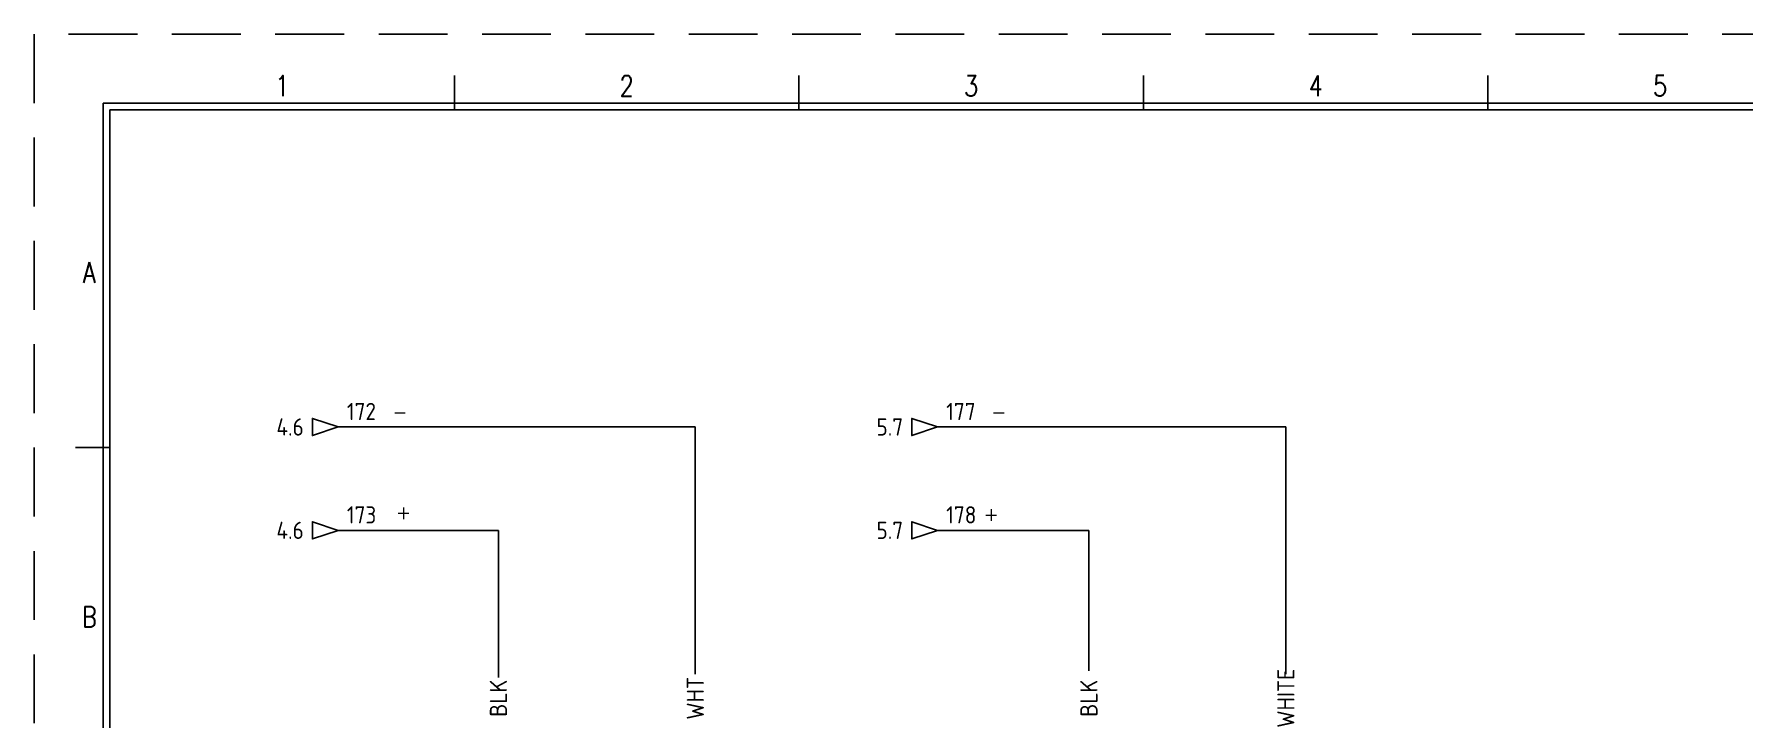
# Model space of a CAD drawing. Header units: millimetres. Extents: x 0 to 420, y 0 to 297.
# Drawn here: x 0 to 248.1, y 197.7 to 297 of the extents above; entities that cross this region are included whole.
import ezdxf
from ezdxf.enums import TextEntityAlignment as Align

# ---------------------------------------------------------------- set-up
doc = ezdxf.new("R2010")
doc.units = ezdxf.units.MM
doc.header["$LTSCALE"] = 10
doc.linetypes.add('DASHEDX2', pattern=[1.5, 1, -0.5])
doc.layers.get('0').update_dxf_attribs({"linetype": 'CONTINUOUS'})
for name, color, linetype in [('BLK_1.0mm^2', 7, 'CONTINUOUS'), ('COMMENT', 4, 'CONTINUOUS'), ('MISC', 7, 'CONTINUOUS'), ('SYMS', 7, 'CONTINUOUS'), ('WHT_1.0mm^2', 7, 'CONTINUOUS'), ('WIREREF_DEST', 52, 'CONTINUOUS'), ('XREF', 7, 'CONTINUOUS'), ('ZUWAKU', 7, 'CONTINUOUS')]:
    doc.layers.add(name, color=color, linetype=linetype)
doc.styles.get("Standard").update_dxf_attribs({"font": 'romans', "width": 0.8, "bigfont": 'extfont'})
doc.styles.add('WD_IEC', font='isocp2.shx', dxfattribs={"width": 0.9, "height": 4, "bigfont": 'extfont2.shx'})

# ---------------------------------------------------------------- blocks, each defined once
blk = doc.blocks.new('VT0_LGENERIC')
at = {"style": 'WD_IEC'}
blk.add_attdef('COLOR', text='', height=2.5, rotation=90, dxfattribs=at).set_placement((0, 0), align=Align.MIDDLE_CENTER)
at = {"style": 'WD_IEC', "flags": 1}
for tag, p, height in [('X2TERM01', (0, 4), 0.16), ('X2_TINY_DOT_DONT_REMOVE', (0, 4), 0.0001), ('X8TERM01', (0, -4), 0.16), ('X8_TINY_DOT_DONT_REMOVE', (0, -4), 0.0001)]:
    blk.add_attdef(tag, p, '', height=height, rotation=90, dxfattribs=at)
blk = doc.blocks.new('HA1D3')
blk.add_lwpolyline([(0, 0), (-3.75, -1.25), (-3.75, 1.25)], close=True)
at = {"style": 'WD_IEC', "flags": 1}
blk.add_attdef('SIGCODE', text='', height=1, dxfattribs=at).set_placement((-2.5, 1.8), align=Align.RIGHT)
at = {"style": 'WD_IEC'}
for tag, p, height, flags in [('WIRENO', (1.25, 1), 2.5, 8), ('X1TERM01', (0, 0), 0.32, 1)]:
    blk.add_attdef(tag, p, '', height=height, dxfattribs=dict(at, flags=flags))
blk.add_attdef('XREF', text='', height=2.5, dxfattribs=at).set_placement((-5, 0), align=Align.MIDDLE_RIGHT)
blk.add_attdef('DESC1', text='', height=2.5, dxfattribs=at).set_placement((1.25, -1), align=Align.TOP_LEFT)
blk = doc.blocks.new('JIS_border_a3(L)')
at = {"layer": 'ZUWAKU', "color": 5, "linetype": 'DASHEDX2'}
for p, q in [((420, 297), (0, 297)), ((0, 297), (0, 0))]:
    blk.add_line(p, q, dxfattribs=at)
at = {"layer": 'ZUWAKU'}
for p, q in [((61, 286), (61, 291)), ((111, 286), (111, 291)), ((161, 286), (161, 291)), ((211, 286), (211, 291)), ((11, 237), (6, 237))]:
    blk.add_line(p, q, dxfattribs=at)
at = {"layer": 'ZUWAKU', "color": 5}
for p, q in [((10, 287), (10, 10)), ((410, 287), (10, 287)), ((11, 286), (11, 11)), ((409, 286), (11, 286))]:
    blk.add_line(p, q, dxfattribs=at)
at = {"layer": 'COMMENT', "width": 0.8}
for s, p in [('1', (36, 289.5)), ('2', (86, 289.5)), ('3', (136, 289.5)), ('4', (186, 289.5)), ('5', (236, 289.5)), ('A', (8, 262.43)), ('B', (8, 212.43))]:
    blk.add_text(s, height=3, dxfattribs=at).set_placement(p, align=Align.MIDDLE)

msp = doc.modelspace()

# ---------------------------------------------------------------- linework, layer by layer
at = {"layer": 'BLK_1.0mm^2', "ltscale": 4}
for p, q in [((67.38, 225), (44.13, 225)), ((67.38, 203.63), (67.38, 225)), ((153.1, 225), (131.12, 225)), ((153.1, 204.63), (153.1, 225))]:
    msp.add_line(p, q, dxfattribs=at)
at = {"layer": 'WHT_1.0mm^2', "ltscale": 4}
for p, q in [((95.95, 240), (44.13, 240)), ((95.96, 204.13), (95.95, 240)), ((181.68, 240), (131.12, 240)), ((181.68, 204.13), (181.68, 240))]:
    msp.add_line(p, q, dxfattribs=at)

# ---------------------------------------------------------------- block references
msp.add_blockref('JIS_border_a3(L)', (0, 0))
at = {"layer": 'SYMS', "ltscale": 4}
ref = msp.add_blockref('HA1D3', (44.13, 240), dxfattribs=at)
ref.add_attrib('WIRENO', '172', (45.38, 241), dxfattribs={"layer": 'WIREREF_DEST', "height": 2.5, "style": 'WD_IEC', "flags": 8})
ref.add_attrib('XREF', '4.6', dxfattribs={"layer": 'XREF', "height": 2.5, "style": 'WD_IEC'}).set_placement((39.13, 240), align=Align.MIDDLE_RIGHT)
ref = msp.add_blockref('HA1D3', (131.12, 240), dxfattribs=at)
ref.add_attrib('WIRENO', '177', (132.37, 241), dxfattribs={"layer": 'WIREREF_DEST', "height": 2.5, "style": 'WD_IEC', "flags": 8})
ref.add_attrib('XREF', '5.7', dxfattribs={"layer": 'XREF', "height": 2.5, "style": 'WD_IEC'}).set_placement((126.12, 240), align=Align.MIDDLE_RIGHT)
ref = msp.add_blockref('HA1D3', (44.13, 225), dxfattribs=at)
ref.add_attrib('WIRENO', '173', (45.38, 226), dxfattribs={"layer": 'WIREREF_DEST', "height": 2.5, "style": 'WD_IEC', "flags": 8})
ref.add_attrib('XREF', '4.6', dxfattribs={"layer": 'XREF', "height": 2.5, "style": 'WD_IEC'}).set_placement((39.13, 225), align=Align.MIDDLE_RIGHT)
ref = msp.add_blockref('HA1D3', (131.12, 225), dxfattribs=at)
ref.add_attrib('WIRENO', '178', (132.37, 226), dxfattribs={"layer": 'WIREREF_DEST', "height": 2.5, "style": 'WD_IEC', "flags": 8})
ref.add_attrib('XREF', '5.7', dxfattribs={"layer": 'XREF', "height": 2.5, "style": 'WD_IEC'}).set_placement((126.12, 225), align=Align.MIDDLE_RIGHT)
ref = msp.add_blockref('VT0_LGENERIC', (95.96, 200.63), dxfattribs=at)
ref.add_attrib('COLOR', 'WHT', dxfattribs={"layer": 'MISC', "height": 2.5, "rotation": 90, "style": 'WD_IEC'}).set_placement((95.96, 200.63), align=Align.MIDDLE_CENTER)
ref = msp.add_blockref('VT0_LGENERIC', (181.68, 200.63), dxfattribs=at)
ref.add_attrib('COLOR', 'WHITE', dxfattribs={"layer": 'MISC', "height": 2.5, "rotation": 90, "style": 'WD_IEC'}).set_placement((181.68, 200.63), align=Align.MIDDLE_CENTER)
ref = msp.add_blockref('VT0_LGENERIC', (67.38, 200.63), dxfattribs=at)
ref.add_attrib('COLOR', 'BLK', dxfattribs={"layer": 'MISC', "height": 2.5, "rotation": 90, "style": 'WD_IEC'}).set_placement((67.38, 200.63), align=Align.MIDDLE_CENTER)
ref = msp.add_blockref('VT0_LGENERIC', (153.09, 200.63), dxfattribs=at)
ref.add_attrib('COLOR', 'BLK', dxfattribs={"layer": 'MISC', "height": 2.5, "rotation": 90, "style": 'WD_IEC'}).set_placement((153.09, 200.63), align=Align.MIDDLE_CENTER)

# ---------------------------------------------------------------- texts
at = {"ltscale": 4}
for s, p in [('-', (51.98, 241.2)), ('-', (138.88, 241.21)), ('+', (52.47, 226.62)), ('+', (137.79, 226.36))]:
    msp.add_text(s, height=2, dxfattribs=at).set_placement(p)

doc.saveas('drawing.dxf')
